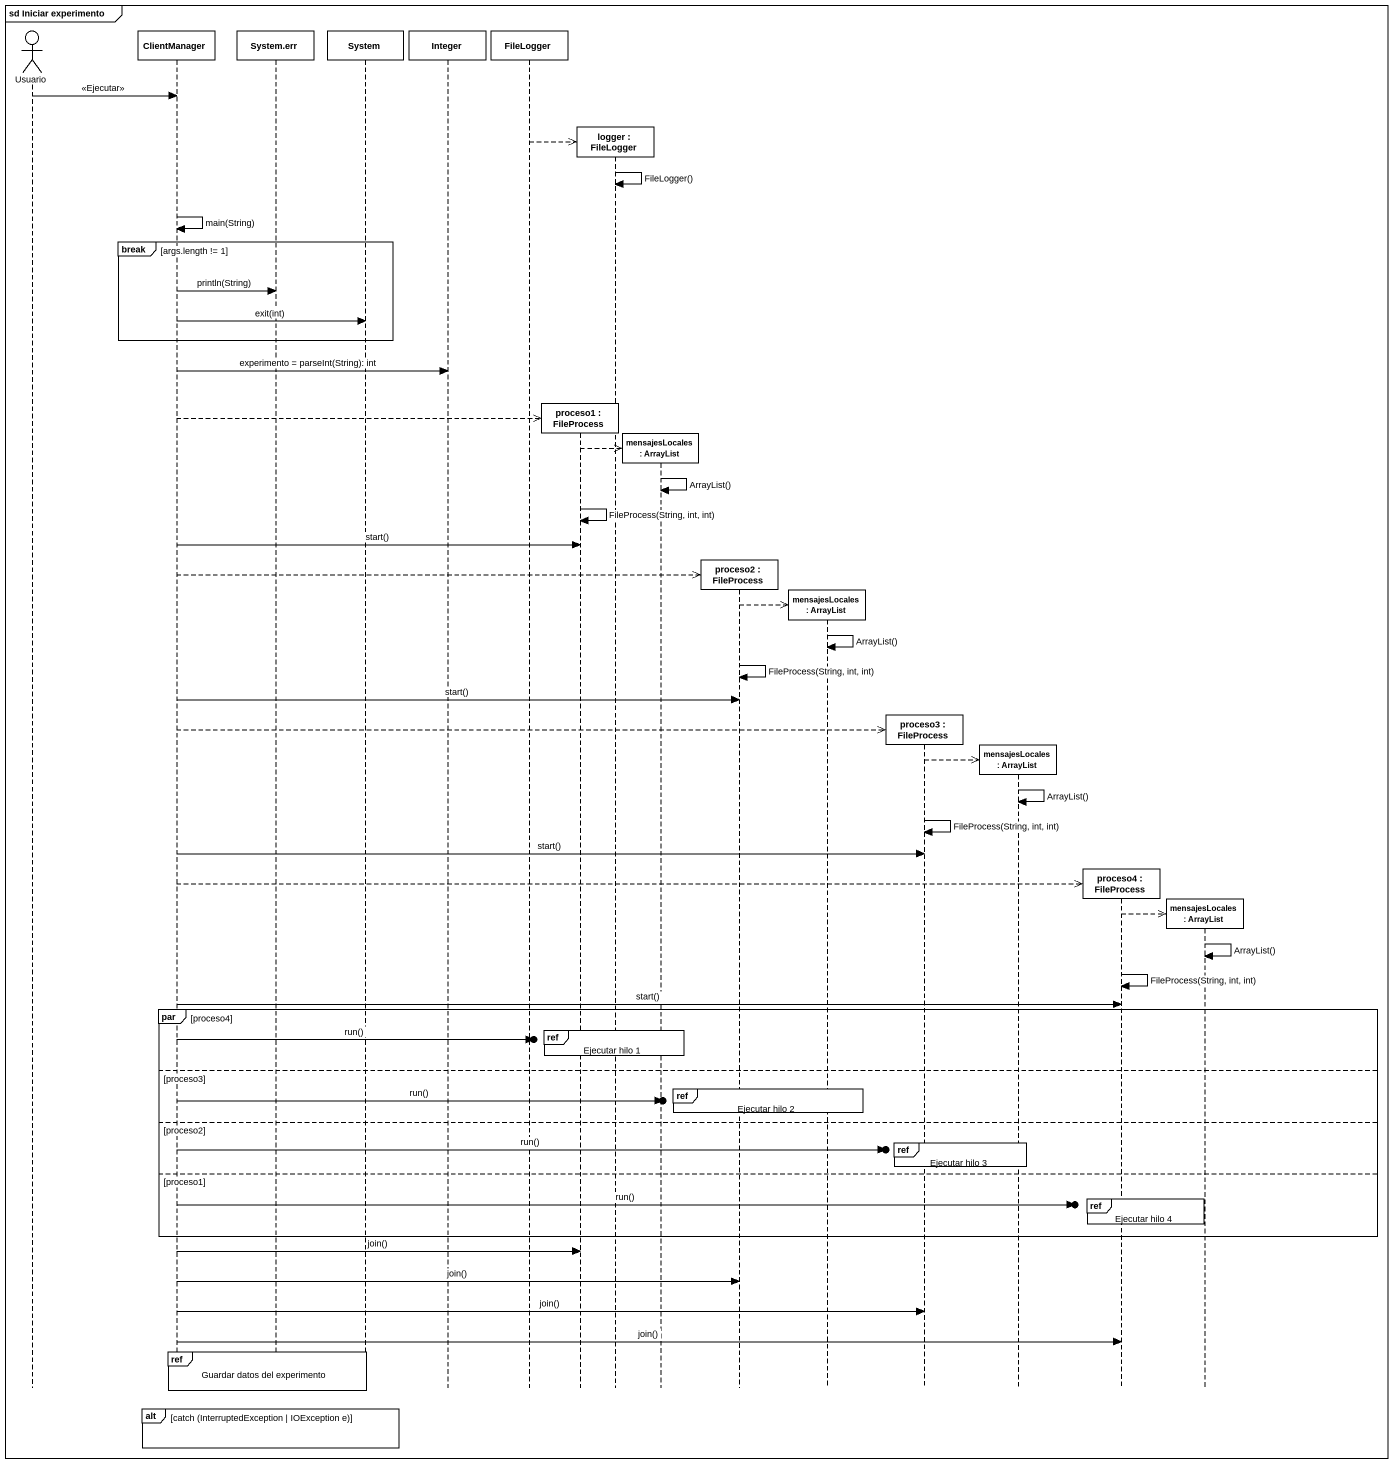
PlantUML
@startuml
mainframe sd Iniciar experimento
hide footbox
actor Usuario
participant ClientManager
participant "System.err" as System_err
participant System
participant Integer
participant FileLogger
participant "proceso1 : FileProcess" as proceso1
participant "logger : FileLogger" as logger
participant "mensajesLocales : ArrayList" as mensajesLocales
participant "proceso2 : FileProcess" as proceso2
participant "mensajesLocales : ArrayList" as mensajesLocales_2
participant "proceso3 : FileProcess" as proceso3
participant "mensajesLocales : ArrayList" as mensajesLocales_3
participant "proceso4 : FileProcess" as proceso4
participant "mensajesLocales : ArrayList" as mensajesLocales_4

Usuario -> ClientManager : <<Ejecutar>>
FileLogger -->> logger **
logger -> logger : FileLogger()
ClientManager -> ClientManager : main(String)
break args.length != 1
  ClientManager -> System_err : println(String)
  ClientManager -> System : exit(int)
end
ClientManager -> Integer : experimento = parseInt(String): int
ClientManager -->> proceso1 **
proceso1 -->> mensajesLocales **
mensajesLocales -> mensajesLocales : ArrayList()
proceso1 -> proceso1 : FileProcess(String, int, int)
ClientManager -> proceso1 : start()
ClientManager -->> proceso2 **
proceso2 -->> mensajesLocales_2 **
mensajesLocales_2 -> mensajesLocales_2 : ArrayList()
proceso2 -> proceso2 : FileProcess(String, int, int)
ClientManager -> proceso2 : start()
ClientManager -->> proceso3 **
proceso3 -->> mensajesLocales_3 **
mensajesLocales_3 -> mensajesLocales_3 : ArrayList()
proceso3 -> proceso3 : FileProcess(String, int, int)
ClientManager -> proceso3 : start()
ClientManager -->> proceso4 **
proceso4 -->> mensajesLocales_4 **
mensajesLocales_4 -> mensajesLocales_4 : ArrayList()
proceso4 -> proceso4 : FileProcess(String, int, int)
ClientManager -> proceso4 : start()
par proceso4
  ref over proceso1, logger, mensajesLocales : Ejecutar hilo 1
  ClientManager ->o] : run()
else proceso3
  ref over proceso2, mensajesLocales_2 : Ejecutar hilo 2
  ClientManager ->o] : run()
else proceso2
  ref over proceso3, mensajesLocales_3 : Ejecutar hilo 3
  ClientManager ->o] : run()
else proceso1
  ref over proceso4 : Ejecutar hilo 4
  ClientManager ->o] : run()
end
ClientManager -> proceso1 : join()
ClientManager -> proceso2 : join()
ClientManager -> proceso3 : join()
ClientManager -> proceso4 : join()
ref over ClientManager, System_err, System : Guardar datos del experimento
alt catch (InterruptedException | IOException e)
end
@enduml
